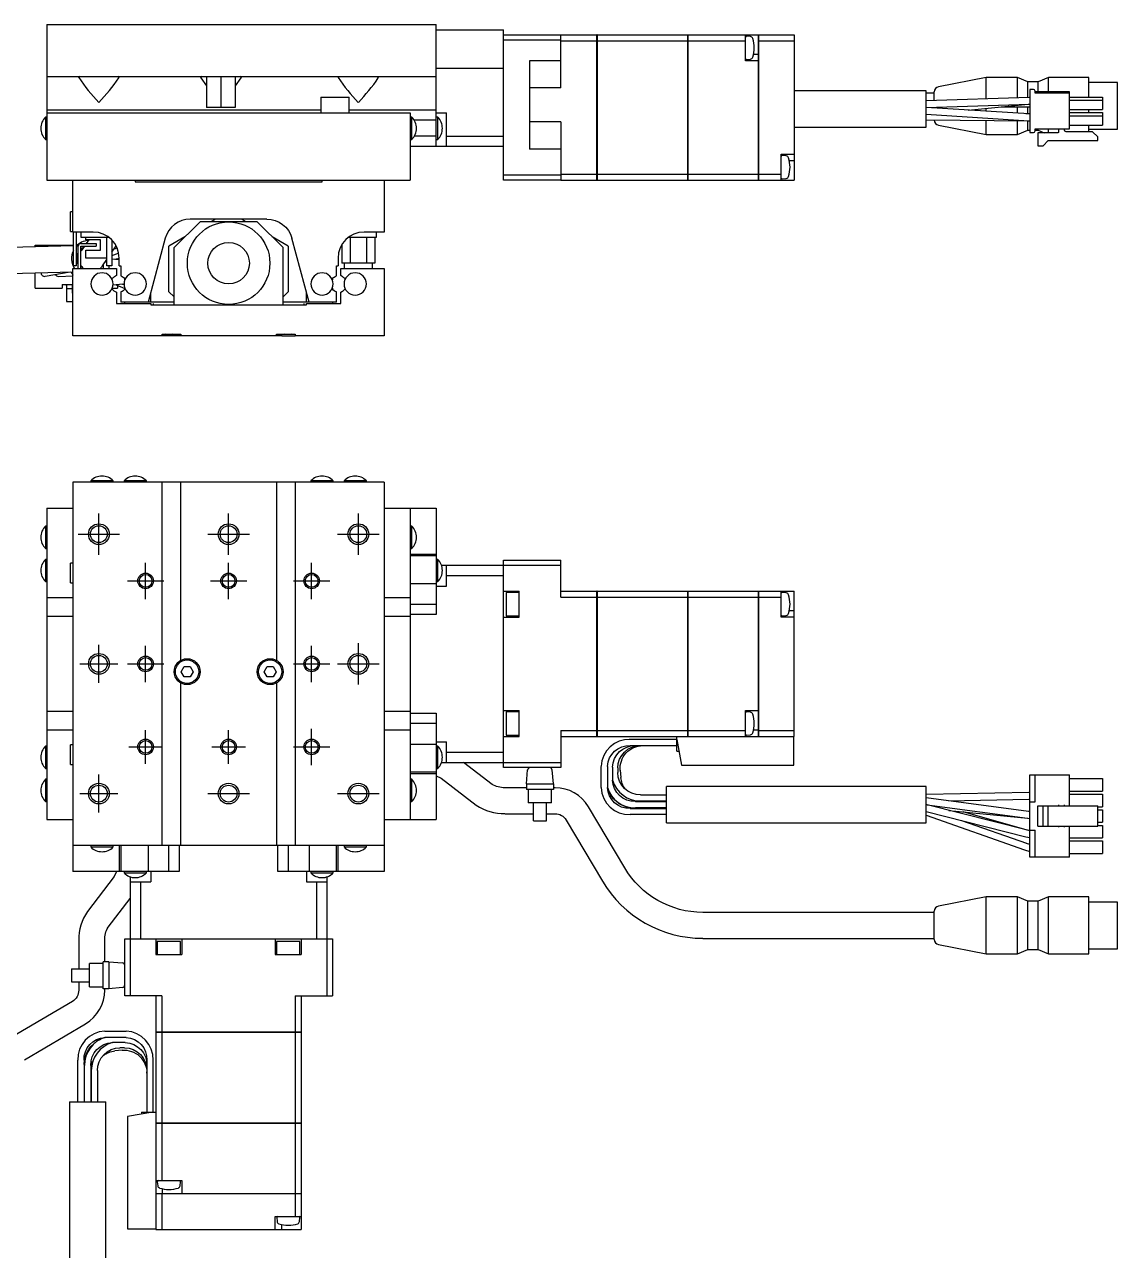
# Model space of a CAD drawing. Extents: x -2 to 683, y -8 to 398.
# Drawn here: x 114 to 324.6, y 162 to 398.3 of the extents above; entities that cross this region are included whole.
import ezdxf

# ---------------------------------------------------------------- set-up
doc = ezdxf.new("R2010")
doc.units = 0
doc.header["$LTSCALE"] = 0.5
doc.linetypes.add('CENTER', pattern=[50.8, 31.75, -6.35, 6.35, -6.35])
doc.linetypes.add('DASHED', pattern=[19.05, 12.7, -6.35])
for name, color, linetype in [('MSM_CENTER', 1, 'CENTER'), ('MSM_CONTINUOUS', 7, 'CONTINUOUS'), ('MSM_DASHED', 4, 'DASHED'), ('MSM_NARROW', 5, 'CONTINUOUS')]:
    doc.layers.add(name, color=color, linetype=linetype)

msp = doc.modelspace()

# ---------------------------------------------------------------- linework, layer by layer
at = {"layer": 'MSM_CENTER'}
for p, q in [((128.32, 296.07), (128.32, 304.07)), ((153.32, 296.07), (153.32, 304.07)), ((178.32, 296.07), (178.32, 304.07)), ((124.32, 300.07), (132.32, 300.07)), ((149.32, 300.07), (157.32, 300.07)), ((174.32, 300.07), (182.32, 300.07)), ((137.32, 287.57), (137.32, 294.57)), ((153.32, 287.57), (153.32, 294.57)), ((169.32, 287.57), (169.32, 294.57)), ((133.82, 291.07), (140.82, 291.07)), ((149.82, 291.07), (156.82, 291.07)), ((165.82, 291.07), (172.82, 291.07)), ((178.32, 271.07), (178.32, 279.07)), ((128.32, 271.42), (128.32, 278.72)), ((137.32, 271.57), (137.32, 278.57)), ((169.32, 271.57), (169.32, 278.57)), ((124.67, 275.07), (131.97, 275.07)), ((133.82, 275.07), (140.82, 275.07)), ((165.82, 275.07), (172.82, 275.07)), ((174.32, 275.07), (182.32, 275.07)), ((137.32, 255.82), (137.32, 262.32)), ((153.32, 255.82), (153.32, 262.32)), ((169.32, 255.57), (169.32, 262.57)), ((134.07, 259.07), (140.57, 259.07)), ((150.07, 259.07), (156.57, 259.07)), ((165.82, 259.07), (172.82, 259.07)), ((128.32, 246.42), (128.32, 253.72)), ((124.67, 250.07), (131.97, 250.07)), ((149.32, 250.07), (157.32, 250.07)), ((174.32, 250.07), (182.32, 250.07))]:
    msp.add_line(p, q, dxfattribs=at)
at = {"layer": 'MSM_CONTINUOUS'}
for p, q in [((118.32, 398.3), (118.32, 368.3)), ((118.32, 398.3), (193.32, 398.3)), ((193.32, 374.8), (193.32, 398.3)), ((193.32, 397.3), (206.32, 397.3)), ((206.32, 368.3), (206.32, 397.3)), ((206.32, 396.3), (217.32, 396.3)), ((217.32, 395.3), (206.32, 395.3)), ((217.32, 386.07), (217.32, 396.3)), ((217.32, 396.3), (224.31, 396.3)), ((217.32, 395.15), (224.31, 395.15)), ((224.31, 368.3), (224.31, 396.3)), ((224.32, 396.29), (224.31, 396.29)), ((224.32, 395.14), (224.31, 395.14)), ((224.32, 396.3), (241.81, 396.3)), ((224.32, 396.3), (224.32, 368.3)), ((224.32, 395.15), (241.81, 395.15)), ((241.81, 368.3), (241.81, 396.3)), ((241.82, 396.29), (241.81, 396.29)), ((241.82, 395.14), (241.81, 395.14)), ((241.82, 396.3), (255.42, 396.3)), ((241.82, 396.3), (241.82, 368.3)), ((241.82, 395.15), (252.92, 395.15)), ((252.92, 391.3), (252.92, 396.3)), ((253.9, 395.97), (253.13, 396.03)), ((255.42, 368.3), (255.42, 396.3)), ((255.42, 396.29), (255.43, 396.29)), ((255.42, 395.14), (255.43, 395.14)), ((255.43, 396.3), (262.32, 396.3)), ((255.43, 396.3), (255.43, 368.3)), ((255.43, 395.15), (262.32, 395.15)), ((262.32, 396.3), (262.32, 368.3)), ((255.42, 392.55), (254.48, 392.55)), ((217.32, 391.3), (211.32, 391.3)), ((211.32, 391.3), (211.32, 374.3)), ((255.42, 391.3), (252.92, 391.3)), ((253.13, 391.57), (253.9, 391.64)), ((118.32, 388.3), (193.32, 388.3)), ((124.57, 388.3), (124.42, 388.18)), ((124.42, 388.18), (124.44, 388.06)), ((132.22, 388.18), (132.06, 388.3)), ((132.17, 388), (132.21, 388.13)), ((132.21, 388.13), (132.22, 388.18)), ((148.07, 388.3), (147.92, 388.18)), ((147.92, 388.18), (147.95, 388.04)), ((147.95, 388.04), (149.07, 386.47)), ((149.07, 388.3), (149.07, 382.3)), ((151.82, 388.3), (151.82, 382.3)), ((154.57, 388.3), (154.57, 382.3)), ((155.67, 388), (154.57, 386.47)), ((155.72, 388.18), (155.56, 388.3)), ((155.71, 388.12), (155.67, 388)), ((155.72, 388.18), (155.71, 388.12)), ((174.57, 388.3), (174.42, 388.18)), ((174.42, 388.18), (174.44, 388.06)), ((182.22, 388.18), (182.06, 388.3)), ((182.17, 388), (182.21, 388.13)), ((182.21, 388.13), (182.22, 388.18)), ((206.32, 389.8), (193.32, 389.8)), ((299.32, 388.1), (290.12, 386.29)), ((299.32, 383.98), (299.32, 388.1)), ((305.32, 388.1), (299.32, 388.1)), ((305.32, 384.17), (305.32, 388.1)), ((307.32, 387.25), (305.32, 388.1)), ((311.32, 388.1), (309.32, 387.25)), ((311.32, 385.31), (311.32, 388.1)), ((319.12, 388.1), (311.32, 388.1)), ((319.12, 384.33), (319.12, 388.1)), ((217.32, 386.07), (211.32, 386.07)), ((287.72, 385.53), (262.32, 385.53)), ((287.72, 378.53), (287.72, 385.53)), ((289.32, 383.65), (289.32, 385.31)), ((307.32, 384.24), (307.32, 387.25)), ((309.32, 387.25), (307.32, 387.25)), ((307.72, 385.77), (307.72, 377.49)), ((308.44, 385.77), (307.72, 385.77)), ((308.74, 385.06), (308.74, 385.47)), ((315.37, 385.31), (308.74, 385.31)), ((309.32, 385.31), (309.32, 387.25)), ((315.37, 378.2), (315.37, 385.31)), ((324.62, 387.1), (319.12, 387.1)), ((324.62, 378.1), (324.62, 387.1)), ((171.07, 384.3), (176.57, 384.3)), ((171.07, 384.3), (171.07, 381.3)), ((176.57, 381.3), (176.57, 384.3)), ((289.32, 385.1), (287.72, 385.1)), ((307.6, 384.25), (287.72, 383.6)), ((287.73, 382.3), (307.64, 382.95)), ((295.87, 381.79), (307.43, 382.92)), ((307.43, 382.92), (307.72, 382.94)), ((307.72, 384.25), (307.6, 384.25)), ((307.64, 382.95), (307.72, 382.95)), ((315.37, 385.06), (308.74, 385.06)), ((315.37, 384.33), (321.72, 384.33)), ((315.37, 383.73), (321.72, 383.73)), ((321.72, 384.33), (321.72, 381.93)), ((118.02, 380.45), (118.02, 376.15)), ((118.32, 380.45), (118.02, 380.45)), ((171.07, 381.8), (118.32, 381.8)), ((118.32, 381.3), (188.32, 381.3)), ((154.57, 382.3), (149.07, 382.3)), ((193.32, 381.8), (176.57, 381.8)), ((188.32, 381.3), (188.32, 368.3)), ((188.61, 380.45), (188.32, 380.45)), ((188.61, 376.15), (188.61, 380.45)), ((193.32, 381.3), (195.32, 381.3)), ((193.61, 380.45), (193.32, 380.45)), ((193.61, 376.15), (193.61, 380.45)), ((195.32, 374.8), (195.32, 381.3)), ((287.72, 381), (307.51, 379.76)), ((307.59, 381.06), (287.73, 382.3)), ((299.32, 381.58), (299.32, 382.13)), ((302.19, 382.41), (307.05, 382.44)), ((305.32, 381.2), (305.32, 382.43)), ((307.59, 381.07), (306.93, 381.1)), ((307.05, 382.44), (307.72, 382.45)), ((307.32, 381.08), (307.32, 382.45)), ((307.72, 381.06), (307.59, 381.07)), ((307.72, 381.05), (307.59, 381.06)), ((315.37, 381.93), (321.72, 381.93)), ((315.37, 381.33), (321.72, 381.33)), ((315.37, 380.73), (321.72, 380.73)), ((319.12, 381.33), (319.12, 381.93)), ((321.72, 381.33), (321.72, 378.93)), ((193.32, 379.84), (189.09, 379.84)), ((217.32, 379.54), (211.32, 379.54)), ((217.32, 379.54), (217.32, 368.3)), ((262.32, 378.53), (287.72, 378.53)), ((287.72, 379.9), (307.38, 379.75)), ((289.32, 379.89), (289.32, 379.89)), ((290.12, 378.91), (299.32, 377.1)), ((299.32, 377.1), (299.32, 379.81)), ((305.32, 377.1), (305.32, 379.77)), ((307.32, 377.95), (307.32, 379.78)), ((307.38, 379.75), (307.72, 379.75)), ((307.51, 379.76), (307.72, 379.75)), ((308.74, 378.2), (315.37, 378.2)), ((308.74, 377.79), (308.74, 378.2)), ((309.32, 377.95), (309.32, 378.2)), ((311.32, 377.45), (311.32, 378.2)), ((313.27, 378.2), (313.27, 377.6)), ((314.42, 377.92), (314.42, 378.2)), ((315.37, 378.93), (321.72, 378.93)), ((319.12, 377.64), (319.12, 378.93)), ((319.12, 378.1), (324.62, 378.1)), ((118.02, 376.15), (118.32, 376.15)), ((188.32, 376.15), (188.61, 376.15)), ((193.32, 376.77), (189.09, 376.77)), ((193.32, 376.15), (193.61, 376.15)), ((195.32, 376.8), (206.32, 376.8)), ((299.32, 377.1), (305.32, 377.1)), ((305.32, 377.1), (307.32, 377.95)), ((307.32, 377.95), (307.72, 377.95)), ((307.72, 377.49), (308.44, 377.49)), ((308.74, 377.95), (309.32, 377.95)), ((309.27, 377.45), (309.27, 374.92)), ((313.12, 377.45), (309.27, 377.45)), ((309.32, 377.95), (310.5, 377.45)), ((310.27, 374.92), (311.29, 375.94)), ((311.29, 375.94), (320.83, 375.94)), ((319.83, 377.64), (314.7, 377.64)), ((320.83, 376.64), (319.83, 377.64)), ((320.83, 375.94), (320.83, 376.64)), ((206.32, 374.8), (188.32, 374.8)), ((217.32, 374.3), (211.32, 374.3)), ((309.27, 374.92), (310.27, 374.92)), ((259.82, 373.3), (262.32, 373.3)), ((259.82, 368.3), (259.82, 373.3)), ((260.79, 372.97), (260.02, 373.03)), ((262.32, 372.05), (261.37, 372.05)), ((206.32, 369.3), (217.32, 369.3)), ((217.32, 369.46), (224.31, 369.46)), ((224.32, 369.46), (224.31, 369.46)), ((224.32, 369.46), (241.81, 369.46)), ((241.82, 369.46), (241.81, 369.46)), ((241.82, 369.46), (255.42, 369.46)), ((255.42, 369.46), (255.43, 369.46)), ((255.43, 369.46), (259.82, 369.46)), ((260.02, 368.57), (260.79, 368.64)), ((118.32, 368.3), (188.32, 368.3)), ((123.32, 358.3), (123.32, 368.3)), ((135.32, 368.3), (135.32, 368)), ((135.32, 368), (171.32, 368)), ((171.32, 368), (171.32, 368.3)), ((183.32, 368.3), (183.32, 358.3)), ((217.32, 368.3), (206.32, 368.3)), ((217.32, 368.3), (224.31, 368.3)), ((224.32, 368.31), (224.31, 368.31)), ((224.32, 368.3), (241.81, 368.3)), ((241.82, 368.31), (241.81, 368.31)), ((241.82, 368.3), (255.42, 368.3)), ((255.42, 368.31), (255.43, 368.31)), ((255.43, 368.3), (262.32, 368.3)), ((122.82, 358.4), (122.82, 362.2)), ((123.32, 362.2), (122.82, 362.2)), ((147.82, 360.3), (142.82, 355.3)), ((160.69, 360.8), (145.94, 360.8)), ((158.82, 360.3), (147.82, 360.3)), ((150.82, 360.8), (149.95, 360.3)), ((156.68, 360.3), (155.82, 360.8)), ((163.82, 355.3), (158.82, 360.3)), ((122.82, 358.4), (123.32, 358.4)), ((127.22, 358.3), (123.32, 358.3)), ((123.42, 351.8), (123.42, 358.3)), ((123.92, 358.3), (123.92, 351.8)), ((124.82, 358.3), (124.82, 357.3)), ((124.82, 357.3), (130.22, 357.3)), ((125.82, 356.8), (125.82, 357.3)), ((128.62, 356.8), (125.82, 356.8)), ((126.36, 356.8), (125.88, 356.1)), ((128.62, 354.8), (128.62, 356.8)), ((129.82, 351.8), (129.82, 357.3)), ((141.11, 357.1), (137.82, 344.8)), ((144.9, 357.39), (141.82, 355.61)), ((164.82, 355.61), (161.73, 357.39)), ((168.82, 344.8), (165.52, 357.1)), ((176.42, 357.3), (181.82, 357.3)), ((176.73, 357.3), (176.73, 352.3)), ((183.32, 358.3), (179.42, 358.3)), ((179.9, 357.3), (179.9, 352.3)), ((181.49, 357.3), (181.49, 352.3)), ((181.82, 357.3), (181.82, 358.3)), ((123.42, 355.64), (102.85, 355.1)), ((116.07, 355.45), (116.07, 355.77)), ((116.07, 355.77), (123.42, 355.77)), ((123.92, 355.77), (124.17, 355.77)), ((124.05, 355.66), (123.92, 355.65)), ((124.32, 351.3), (124.32, 355.6)), ((124.82, 356.1), (127.82, 356.1)), ((124.82, 355.6), (127.82, 355.6)), ((124.82, 351.3), (124.82, 355.6)), ((125.54, 355.6), (124.88, 354.65)), ((125.82, 353.3), (125.82, 354.8)), ((125.82, 354.8), (128.62, 354.8)), ((127.82, 356.1), (127.82, 355.6)), ((130.82, 356.77), (130.82, 351.8)), ((130.82, 354.45), (131.63, 355.64)), ((131.18, 354.98), (131.82, 355.25)), ((141.82, 346.8), (141.82, 355.61)), ((142.82, 344.3), (142.82, 355.3)), ((163.82, 344.3), (163.82, 355.3)), ((164.82, 355.61), (164.82, 346.8)), ((175.14, 355.89), (175.14, 352.3)), ((129.82, 353.3), (125.82, 353.3)), ((129.01, 351.82), (129.82, 353)), ((129.82, 352.5), (129.54, 352.6)), ((130.82, 353.81), (132.13, 354.23)), ((130.82, 353.15), (132.22, 353.03)), ((131.41, 353.1), (132.23, 353.25)), ((131.92, 353.19), (131.92, 353.05)), ((132.22, 351.8), (132.22, 353.3)), ((174.42, 353.3), (174.42, 351.8)), ((181.49, 352.3), (175.14, 352.3)), ((175.57, 352.3), (175.57, 351.3)), ((181.07, 351.3), (181.07, 352.3)), ((102.98, 350.1), (123.32, 350.64)), ((116.07, 347.49), (116.07, 350.45)), ((117.95, 349.77), (122.77, 350.62)), ((120.52, 349.75), (123.32, 349.84)), ((123.32, 351.3), (131.72, 351.3)), ((123.32, 338.3), (123.32, 351.3)), ((123.92, 351.8), (123.42, 351.8)), ((129.12, 351.98), (129.12, 351.3)), ((130.82, 351.8), (129.82, 351.8)), ((130.22, 351.8), (130.22, 351.3)), ((131.72, 349.91), (131.36, 349.7)), ((131.72, 351.3), (131.72, 349.91)), ((132.22, 351.8), (132.52, 351.8)), ((132.52, 351.8), (132.52, 349.84)), ((174.12, 351.8), (174.42, 351.8)), ((174.12, 349.84), (174.12, 351.8)), ((174.92, 349.91), (174.92, 351.3)), ((174.92, 351.3), (183.32, 351.3)), ((175.28, 349.7), (174.92, 349.91)), ((183.32, 351.3), (183.32, 338.3)), ((116.07, 347.49), (121.27, 347.49)), ((121.27, 348.2), (123.32, 348.2)), ((121.27, 348.2), (121.27, 347.49)), ((122.07, 347.95), (122.07, 344.92)), ((122.07, 347.45), (123.17, 347.45)), ((123.17, 348.2), (123.17, 346.55)), ((123.17, 347.64), (123.32, 347.64)), ((130.91, 347.49), (131.92, 347.49)), ((132.86, 348.23), (131.05, 348.07)), ((131.63, 348.13), (133.32, 347.41)), ((131.92, 348), (131.92, 347.49)), ((133.32, 349.09), (133.32, 349.34)), ((133.32, 347.26), (133.32, 347.51)), ((173.32, 349.34), (173.32, 349.09)), ((173.32, 347.51), (173.32, 347.26)), ((123.17, 346.55), (123.32, 346.55)), ((131.36, 346.9), (131.72, 346.69)), ((131.72, 346.69), (131.72, 344.5)), ((132.52, 346.77), (132.52, 344.8)), ((138.32, 344.8), (138.32, 346.67)), ((141.82, 346.8), (142.82, 345.8)), ((163.82, 345.8), (164.82, 346.8)), ((168.32, 344.8), (168.32, 346.67)), ((174.12, 344.8), (174.12, 346.77)), ((174.92, 346.69), (175.28, 346.9)), ((174.92, 344.5), (174.92, 346.69)), ((122.07, 344.92), (123.32, 344.92)), ((131.72, 344.5), (138.32, 344.5)), ((142.82, 344.8), (132.52, 344.8)), ((133.32, 344.5), (133.32, 344.8)), ((138.32, 344.5), (138.32, 344.3)), ((138.32, 344.3), (168.32, 344.3)), ((174.12, 344.8), (163.82, 344.8)), ((168.32, 344.3), (168.32, 344.5)), ((168.32, 344.5), (174.92, 344.5)), ((173.32, 344.8), (173.32, 344.5)), ((163.57, 338.3), (123.32, 338.3)), ((140.52, 338.65), (144.12, 338.65)), ((140.52, 338.3), (140.52, 338.65)), ((143.07, 338.65), (143.07, 338.3)), ((144.12, 338.65), (144.12, 338.3)), ((162.52, 338.65), (166.12, 338.65)), ((162.52, 338.3), (162.52, 338.65)), ((163.57, 338.3), (163.57, 338.65)), ((163.57, 338.3), (166.12, 338.3)), ((166.12, 338.65), (166.12, 338.3)), ((183.32, 338.3), (166.12, 338.3)), ((183.32, 310.07), (123.32, 310.07)), ((123.32, 310.07), (123.32, 235.07)), ((131.07, 310.37), (126.77, 310.37)), ((126.77, 310.37), (126.77, 310.07)), ((131.07, 310.07), (131.07, 310.37)), ((137.47, 310.37), (133.17, 310.37)), ((133.17, 310.37), (133.17, 310.07)), ((137.47, 310.07), (137.47, 310.37)), ((140.52, 240.07), (140.52, 310.07)), ((144.12, 275.77), (144.12, 310.07)), ((162.52, 310.07), (162.52, 275.77)), ((166.12, 310.07), (166.12, 240.07)), ((173.47, 310.37), (169.17, 310.37)), ((169.17, 310.37), (169.17, 310.07)), ((173.47, 310.07), (173.47, 310.37)), ((179.87, 310.37), (175.57, 310.37)), ((175.57, 310.37), (175.57, 310.07)), ((179.87, 310.07), (179.87, 310.37)), ((183.32, 310.07), (183.32, 235.07)), ((118.32, 305.07), (123.32, 305.07)), ((118.32, 305.07), (118.32, 245.07)), ((183.32, 305.07), (193.32, 305.07)), ((188.32, 305.07), (188.32, 245.07)), ((193.32, 305.07), (193.32, 284.57)), ((118.02, 301.62), (118.02, 297.32)), ((118.32, 301.62), (118.02, 301.62)), ((188.61, 301.62), (188.32, 301.62)), ((188.61, 297.32), (188.61, 301.62)), ((118.02, 297.32), (118.32, 297.32)), ((188.32, 297.32), (188.61, 297.32)), ((193.32, 296.17), (188.32, 296.17)), ((193.32, 295.87), (188.32, 295.87)), ((118.02, 295.22), (118.02, 290.92)), ((118.32, 295.22), (118.02, 295.22)), ((122.82, 290.67), (122.82, 294.47)), ((123.32, 294.47), (122.82, 294.47)), ((193.61, 295.22), (193.32, 295.22)), ((193.61, 290.92), (193.61, 295.22)), ((194.34, 294.07), (217.32, 294.07)), ((195.32, 290.07), (195.32, 294.07)), ((206.32, 255.07), (206.32, 295.07)), ((206.32, 295.07), (217.32, 295.07)), ((217.32, 287.92), (217.32, 295.07)), ((118.02, 290.92), (118.32, 290.92)), ((122.82, 290.67), (123.32, 290.67)), ((193.32, 290.92), (193.61, 290.92)), ((206.32, 292.07), (195.32, 292.07)), ((188.32, 290.57), (193.32, 290.57)), ((193.32, 290.07), (195.32, 290.07)), ((206.32, 289.07), (209.32, 289.07)), ((206.82, 288.82), (206.82, 284.32)), ((209.32, 288.82), (206.82, 288.82)), ((209.32, 284.07), (209.32, 289.07)), ((217.32, 289.07), (224.31, 289.07)), ((224.31, 261.07), (224.31, 289.07)), ((224.32, 289.06), (224.31, 289.06)), ((224.32, 289.07), (241.81, 289.07)), ((224.32, 289.07), (224.32, 261.07)), ((241.81, 261.07), (241.81, 289.07)), ((241.82, 289.06), (241.81, 289.06)), ((241.82, 289.07), (255.42, 289.07)), ((241.82, 289.07), (241.82, 261.07)), ((255.42, 261.07), (255.42, 289.07)), ((255.42, 289.06), (255.43, 289.06)), ((255.43, 289.07), (262.32, 289.07)), ((255.43, 289.07), (255.43, 261.07)), ((259.82, 284.07), (259.82, 289.07)), ((260.79, 288.74), (260.02, 288.8)), ((262.32, 261.07), (262.32, 289.07)), ((118.32, 287.87), (123.32, 287.87)), ((183.32, 287.87), (188.32, 287.87)), ((188.32, 286.57), (193.32, 286.57)), ((217.32, 287.92), (224.31, 287.92)), ((224.32, 287.92), (224.31, 287.92)), ((224.32, 287.92), (241.81, 287.92)), ((241.82, 287.92), (241.81, 287.92)), ((241.82, 287.92), (255.42, 287.92)), ((255.42, 287.92), (255.43, 287.92)), ((255.43, 287.92), (259.82, 287.92)), ((118.32, 284.27), (123.32, 284.27)), ((183.32, 284.27), (188.32, 284.27)), ((193.32, 284.57), (188.32, 284.57)), ((206.32, 284.07), (209.32, 284.07)), ((206.82, 284.32), (209.32, 284.32)), ((262.32, 284.07), (259.82, 284.07)), ((260.02, 284.34), (260.79, 284.41)), ((262.32, 285.32), (261.37, 285.32)), ((144.16, 273.57), (144.74, 274.57)), ((144.74, 274.57), (145.89, 274.57)), ((145.89, 274.57), (146.47, 273.57)), ((160.16, 273.57), (160.74, 274.57)), ((160.74, 274.57), (161.89, 274.57)), ((161.89, 274.57), (162.47, 273.57)), ((144.74, 272.57), (144.16, 273.57)), ((145.89, 272.57), (144.74, 272.57)), ((146.47, 273.57), (145.89, 272.57)), ((160.74, 272.57), (160.16, 273.57)), ((161.89, 272.57), (160.74, 272.57)), ((162.47, 273.57), (161.89, 272.57)), ((144.12, 240.07), (144.12, 271.38)), ((162.52, 271.38), (162.52, 240.07)), ((123.32, 265.87), (118.32, 265.87)), ((188.32, 265.87), (183.32, 265.87)), ((188.32, 265.57), (193.32, 265.57)), ((193.32, 265.57), (193.32, 245.07)), ((206.32, 266.07), (209.32, 266.07)), ((206.82, 265.82), (206.82, 261.32)), ((209.32, 265.82), (206.82, 265.82)), ((209.32, 261.07), (209.32, 266.07)), ((252.92, 266.07), (255.42, 266.07)), ((252.92, 261.07), (252.92, 266.07)), ((253.9, 265.74), (253.13, 265.8)), ((193.32, 263.57), (188.32, 263.57)), ((255.42, 262.32), (254.48, 262.32)), ((123.32, 262.27), (118.32, 262.27)), ((188.32, 262.27), (183.32, 262.27)), ((193.32, 260.07), (195.32, 260.07)), ((195.32, 256.07), (195.32, 260.07)), ((206.32, 261.07), (209.32, 261.07)), ((206.82, 261.32), (209.32, 261.32)), ((217.32, 262.23), (224.31, 262.23)), ((217.32, 262.23), (217.32, 255.07)), ((217.32, 261.07), (224.31, 261.07)), ((224.32, 262.23), (224.31, 262.23)), ((224.32, 261.08), (224.31, 261.08)), ((224.32, 262.23), (241.81, 262.23)), ((224.32, 261.07), (262.32, 261.07)), ((239.72, 260.52), (230.54, 260.52)), ((239.72, 258.27), (239.72, 261.07)), ((239.72, 260.47), (240.58, 255.57)), ((241.82, 262.23), (241.81, 262.23)), ((241.82, 261.08), (241.81, 261.08)), ((241.82, 262.23), (252.92, 262.23)), ((253.13, 261.34), (253.9, 261.41)), ((255.42, 262.23), (255.43, 262.23)), ((255.42, 261.08), (255.43, 261.08)), ((255.43, 262.23), (262.32, 262.23)), ((262.22, 255.57), (262.22, 261.07)), ((118.02, 259.22), (118.02, 254.92)), ((118.32, 259.22), (118.02, 259.22)), ((122.82, 255.67), (122.82, 259.47)), ((123.32, 259.47), (122.82, 259.47)), ((188.32, 259.57), (193.32, 259.57)), ((193.61, 259.22), (193.32, 259.22)), ((193.61, 254.92), (193.61, 259.22)), ((195.32, 258.07), (206.32, 258.07)), ((230.72, 259.32), (239.72, 259.32)), ((239.72, 258.27), (240.1, 258.27)), ((122.82, 255.67), (123.32, 255.67)), ((194.34, 256.07), (217.32, 256.07)), ((204.09, 251.84), (198.56, 256.07)), ((225.12, 251.23), (225.12, 255.32)), ((226.32, 255.32), (226.32, 251.23)), ((240.58, 255.57), (262.22, 255.57)), ((118.02, 254.92), (118.32, 254.92)), ((188.32, 254.27), (193.32, 254.27)), ((188.32, 253.97), (193.32, 253.97)), ((193.32, 254.92), (193.61, 254.92)), ((193.32, 253.48), (194.29, 253.04)), ((194.29, 253.04), (201.05, 247.87)), ((217.32, 255.07), (206.32, 255.07)), ((210.72, 251.97), (210.95, 254.62)), ((215.92, 251.97), (215.68, 254.62)), ((227.32, 255.16), (227.32, 252.68)), ((228.32, 255.01), (228.32, 254.13)), ((228.79, 254.56), (228.91, 253.17)), ((307.72, 253.67), (315.37, 253.67)), ((307.72, 237.82), (307.72, 253.67)), ((308.74, 248.48), (308.74, 253.67)), ((315.37, 247.68), (315.37, 253.67)), ((315.37, 252.95), (321.72, 252.95)), ((321.72, 252.95), (321.72, 250.55)), ((118.02, 252.82), (118.02, 248.52)), ((118.32, 252.82), (118.02, 252.82)), ((188.61, 252.82), (188.32, 252.82)), ((188.61, 248.52), (188.61, 252.82)), ((210.72, 251.2), (206.59, 251.2)), ((210.72, 251.97), (215.92, 251.97)), ((210.72, 251.97), (210.72, 250.87)), ((215.92, 250.87), (210.72, 250.87)), ((211.07, 250.87), (211.07, 248.27)), ((215.57, 248.27), (215.57, 250.87)), ((215.92, 251.97), (215.92, 250.87)), ((216.22, 251.2), (215.92, 251.2)), ((226.33, 251.23), (226.32, 251.26)), ((237.72, 244.42), (237.72, 251.42)), ((287.72, 251.42), (237.72, 251.42)), ((287.72, 244.42), (287.72, 251.42)), ((315.37, 250.55), (321.72, 250.55)), ((118.02, 248.52), (118.32, 248.52)), ((188.32, 248.52), (188.61, 248.52)), ((215.57, 248.27), (211.07, 248.27)), ((212.07, 244.8), (212.07, 248.27)), ((214.57, 244.8), (214.57, 248.27)), ((231, 248.68), (230.98, 248.68)), ((230.98, 248.68), (231, 248.68)), ((231.72, 248.62), (231, 248.68)), ((231, 248.68), (232.22, 248.52)), ((237.72, 248.62), (231.72, 248.62)), ((231.72, 248.52), (237.72, 248.52)), ((232.72, 249.82), (237.72, 249.82)), ((307.61, 250.27), (287.72, 249.87)), ((307.47, 246.61), (287.72, 249.23)), ((292.02, 248.66), (307.56, 248.97)), ((307.72, 250.27), (307.54, 250.27)), ((307.56, 248.97), (307.72, 248.97)), ((307.72, 250.27), (307.61, 250.27)), ((307.72, 248.48), (308.74, 248.48)), ((315.37, 249.95), (321.72, 249.95)), ((321.72, 249.95), (321.72, 247.55)), ((206.59, 246.2), (212.07, 246.2)), ((214.57, 246.2), (216.22, 246.2)), ((229.66, 235.75), (222.67, 247.53)), ((230.72, 247.22), (237.72, 247.22)), ((237.72, 246.02), (230.72, 246.02)), ((237.72, 247.32), (231.72, 247.32)), ((287.93, 247.89), (287.72, 247.93)), ((287.72, 246.6), (306.95, 241.75)), ((287.72, 245.93), (306.68, 239.2)), ((287.93, 247.89), (307.3, 245.32)), ((307.27, 243.01), (287.93, 247.89)), ((292.13, 246.83), (307.31, 245.31)), ((307.22, 243.04), (294.9, 246.55)), ((307.72, 246.59), (307.47, 246.61)), ((309.27, 243.82), (309.27, 247.68)), ((309.27, 247.68), (310.27, 247.68)), ((310.27, 243.82), (310.27, 247.68)), ((310.27, 247.68), (311.29, 247.68)), ((311.29, 243.82), (311.29, 247.68)), ((311.29, 247.68), (320.83, 247.68)), ((313.27, 247.93), (313.27, 247.68)), ((314.42, 247.68), (314.42, 247.93)), ((320.83, 243.82), (320.83, 247.68)), ((320.83, 247.55), (321.72, 247.55)), ((320.83, 246.95), (321.72, 246.95)), ((321.72, 246.95), (321.72, 244.55)), ((118.32, 245.07), (123.32, 245.07)), ((183.32, 245.07), (193.32, 245.07)), ((212.07, 244.8), (214.57, 244.8)), ((218.37, 244.98), (225.35, 233.2)), ((237.72, 244.42), (287.72, 244.42)), ((307.12, 240.43), (294.64, 244.85)), ((307.3, 245.32), (307.72, 245.28)), ((307.31, 245.31), (307.72, 245.28)), ((309.27, 243.82), (310.27, 243.82)), ((310.27, 243.82), (311.29, 243.82)), ((311.29, 243.82), (320.83, 243.82)), ((313.27, 243.82), (313.27, 243.57)), ((314.42, 243.57), (314.42, 243.82)), ((315.37, 237.82), (315.37, 243.82)), ((320.83, 244.55), (321.72, 244.55)), ((320.83, 243.95), (321.72, 243.95)), ((321.72, 243.95), (321.72, 241.55)), ((306.95, 241.75), (307.72, 241.61)), ((307.72, 242.93), (307.22, 243.04)), ((307.72, 242.92), (307.27, 243.01)), ((307.72, 243.02), (308.74, 243.02)), ((308.74, 237.82), (308.74, 243.02)), ((315.37, 241.55), (321.72, 241.55)), ((183.32, 240.07), (123.32, 240.07)), ((126.77, 240.07), (126.77, 239.78)), ((126.77, 239.78), (131.07, 239.78)), ((131.07, 239.78), (131.07, 240.07)), ((132.22, 240.07), (132.22, 235.07)), ((132.52, 240.07), (132.52, 235.07)), ((137.82, 240.07), (137.82, 235.07)), ((141.82, 235.07), (141.82, 240.07)), ((143.82, 240.07), (143.82, 235.07)), ((162.82, 235.07), (162.82, 240.07)), ((164.82, 240.07), (164.82, 235.07)), ((168.82, 240.07), (168.82, 235.07)), ((174.12, 235.07), (174.12, 240.07)), ((174.42, 235.07), (174.42, 240.07)), ((175.57, 240.07), (175.57, 239.78)), ((175.57, 239.78), (179.87, 239.78)), ((179.87, 239.78), (179.87, 240.07)), ((306.68, 239.2), (307.72, 238.94)), ((306.68, 239.2), (307.72, 238.94)), ((307.72, 240.26), (307.11, 240.43)), ((315.37, 240.95), (321.72, 240.95)), ((321.72, 240.95), (321.72, 238.55)), ((315.37, 237.82), (307.72, 237.82)), ((315.37, 238.55), (321.72, 238.55)), ((143.82, 235.07), (123.32, 235.07)), ((131.28, 234.1), (126.11, 227.34)), ((131.72, 235.07), (131.28, 234.1)), ((133.17, 235.07), (133.17, 234.78)), ((133.17, 234.78), (137.47, 234.78)), ((134.32, 234.05), (134.32, 211.07)), ((137.47, 234.78), (137.47, 235.07)), ((138.32, 235.07), (138.32, 233.07)), ((183.32, 235.07), (162.82, 235.07)), ((168.32, 235.07), (168.32, 233.07)), ((169.17, 235.07), (169.17, 234.78)), ((169.17, 234.78), (173.47, 234.78)), ((172.32, 211.07), (172.32, 234.05)), ((173.47, 234.78), (173.47, 235.07)), ((134.32, 233.07), (138.32, 233.07)), ((136.32, 233.07), (136.32, 222.07)), ((168.32, 233.07), (172.32, 233.07)), ((170.32, 222.07), (170.32, 233.07)), ((130.08, 224.3), (134.32, 229.83)), ((299.32, 230.17), (290.12, 228.37)), ((299.32, 219.17), (299.32, 230.17)), ((305.32, 230.17), (299.32, 230.17)), ((305.32, 219.17), (305.32, 230.17)), ((307.32, 229.32), (305.32, 230.17)), ((307.32, 220.02), (307.32, 229.32)), ((309.32, 229.32), (307.32, 229.32)), ((311.32, 230.17), (309.32, 229.32)), ((309.32, 220.02), (309.32, 229.32)), ((311.32, 219.17), (311.32, 230.17)), ((319.12, 230.17), (311.32, 230.17)), ((319.12, 219.17), (319.12, 230.17)), ((289.32, 227.17), (244.71, 227.17)), ((289.32, 221.96), (289.32, 227.39)), ((324.62, 229.17), (319.12, 229.17)), ((324.62, 220.17), (324.62, 229.17)), ((244.71, 222.17), (289.32, 222.17)), ((124.45, 221.8), (124.45, 216.32)), ((129.45, 217.67), (129.45, 221.8)), ((133.32, 211.07), (133.32, 222.07)), ((133.32, 222.07), (173.32, 222.07)), ((139.32, 222.07), (139.32, 219.07)), ((144.07, 221.57), (139.57, 221.57)), ((139.57, 221.57), (139.57, 219.07)), ((144.07, 219.07), (144.07, 221.57)), ((144.32, 222.07), (144.32, 219.07)), ((162.32, 222.07), (162.32, 219.07)), ((167.07, 221.57), (162.57, 221.57)), ((162.57, 221.57), (162.57, 219.07)), ((167.07, 219.07), (167.07, 221.57)), ((167.32, 222.07), (167.32, 219.07)), ((173.32, 222.07), (173.32, 211.07)), ((290.12, 220.98), (299.32, 219.17)), ((305.32, 219.17), (307.32, 220.02)), ((307.32, 220.02), (309.32, 220.02)), ((309.32, 220.02), (311.32, 219.17)), ((319.12, 220.17), (324.62, 220.17)), ((129.12, 212.47), (129.12, 217.67)), ((130.22, 217.67), (129.12, 217.67)), ((130.22, 217.67), (130.22, 212.47)), ((130.22, 217.67), (132.86, 217.44)), ((139.32, 219.07), (144.32, 219.07)), ((162.32, 219.07), (167.32, 219.07)), ((299.32, 219.17), (305.32, 219.17)), ((311.32, 219.17), (319.12, 219.17)), ((123.05, 216.32), (126.52, 216.32)), ((123.05, 216.32), (123.05, 213.82)), ((126.52, 212.82), (126.52, 217.32)), ((129.12, 217.32), (126.52, 217.32)), ((123.05, 213.82), (126.52, 213.82)), ((124.45, 213.82), (124.45, 212.17)), ((126.52, 212.82), (129.12, 212.82)), ((132.86, 212.7), (130.22, 212.47)), ((130.22, 212.47), (129.12, 212.47)), ((129.45, 212.17), (129.45, 212.47)), ((140.47, 211.07), (133.32, 211.07)), ((139.32, 211.07), (139.32, 204.08)), ((140.47, 211.07), (140.47, 204.08)), ((166.16, 211.07), (166.16, 204.08)), ((166.16, 211.07), (173.32, 211.07)), ((167.32, 211.07), (167.32, 204.08)), ((123.22, 210.02), (111.44, 203.03)), ((113.99, 198.73), (125.77, 205.72)), ((129.47, 204.27), (133.56, 204.27)), ((139.32, 204.08), (167.32, 204.08)), ((167.32, 204.07), (139.32, 204.07)), ((139.32, 204.07), (139.32, 166.07)), ((139.33, 204.07), (139.33, 204.08)), ((140.47, 204.07), (140.47, 204.08)), ((140.47, 204.07), (140.47, 186.58)), ((166.16, 204.07), (166.16, 204.08)), ((166.16, 204.07), (166.16, 186.58)), ((167.31, 204.07), (167.31, 204.08)), ((167.32, 204.07), (167.32, 186.58)), ((133.56, 203.07), (129.47, 203.07)), ((129.47, 203.06), (129.51, 203.07)), ((133.4, 202.07), (130.93, 202.07)), ((133.25, 201.07), (132.38, 201.07)), ((124.27, 190.67), (124.27, 198.67)), ((125.47, 198.67), (125.47, 190.67)), ((132.8, 200.6), (131.41, 200.48)), ((137.57, 198.67), (137.57, 188.67)), ((138.77, 188.67), (138.77, 198.67)), ((125.57, 190.67), (125.57, 197.67)), ((126.92, 198.39), (126.77, 197.17)), ((126.77, 197.67), (126.77, 190.67)), ((126.87, 197.67), (126.92, 198.38)), ((126.87, 190.67), (126.87, 197.67)), ((126.92, 198.38), (126.92, 198.41)), ((126.92, 198.41), (126.92, 198.39)), ((128.07, 196.67), (128.07, 190.67)), ((137.57, 196.19), (137.56, 196.43)), ((122.67, 190.67), (129.67, 190.67)), ((122.67, 190.67), (122.67, 140.67)), ((129.67, 140.67), (129.67, 190.67)), ((138.72, 188.67), (133.82, 187.81)), ((133.82, 187.81), (133.82, 166.17)), ((136.52, 188.67), (136.52, 188.29)), ((136.52, 188.67), (139.32, 188.67)), ((139.32, 186.58), (167.32, 186.58)), ((167.32, 186.57), (139.32, 186.57)), ((139.33, 186.57), (139.33, 186.58)), ((140.47, 186.57), (140.47, 186.58)), ((140.47, 186.57), (140.47, 175.47)), ((166.16, 186.57), (166.16, 186.58)), ((166.16, 186.57), (166.16, 172.97)), ((167.31, 186.57), (167.31, 186.58)), ((167.32, 186.57), (167.32, 172.97)), ((139.32, 175.47), (144.32, 175.47)), ((139.58, 175.26), (139.65, 174.49)), ((143.98, 174.49), (144.05, 175.26)), ((144.32, 175.47), (144.32, 172.97)), ((139.32, 172.97), (167.32, 172.97)), ((167.32, 172.96), (139.32, 172.96)), ((139.33, 172.97), (139.33, 172.96)), ((140.47, 172.97), (140.47, 172.96)), ((140.47, 172.96), (140.47, 166.07)), ((140.57, 172.97), (140.57, 173.91)), ((166.16, 172.97), (166.16, 172.96)), ((166.16, 172.96), (166.16, 168.57)), ((167.31, 172.97), (167.31, 172.96)), ((167.32, 172.96), (167.32, 166.07)), ((162.32, 166.07), (162.32, 168.57)), ((162.32, 168.57), (167.32, 168.57)), ((162.58, 168.37), (162.65, 167.6)), ((166.98, 167.6), (167.05, 168.37)), ((133.82, 166.17), (139.32, 166.17)), ((139.32, 166.07), (167.32, 166.07)), ((163.57, 166.07), (163.57, 167.02))]:
    msp.add_line(p, q, dxfattribs=at)
for centre, radius in [((153.32, 352.3), 7.95), ((153.32, 352.3), 4), ((128.32, 300.07), 1.62), ((153.32, 300.07), 1.62), ((178.32, 300.07), 1.62), ((137.32, 291.07), 1.23), ((153.32, 291.07), 1.23), ((169.32, 291.07), 1.23), ((128.32, 275.07), 1.62), ((178.32, 275.07), 1.62), ((137.32, 275.07), 1.23), ((145.32, 273.57), 2.5), ((145.32, 273.57), 2.25), ((161.32, 273.57), 2.5), ((161.32, 273.57), 2.25), ((169.32, 275.07), 1.23), ((137.32, 259.07), 1.23), ((153.32, 259.07), 1.23), ((169.32, 259.07), 1.23), ((128.32, 250.07), 1.62), ((153.32, 250.07), 1.62), ((178.32, 250.07), 1.62)]:
    msp.add_circle(centre, radius, dxfattribs=at)
at = {"layer": 'MSM_CONTINUOUS', "extrusion": (0, 0, -1)}
for centre in [(-128.92, 348.3), (-135.32, 348.3), (-171.32, 348.3), (-177.72, 348.3)]:
    msp.add_circle(centre, 2.15, dxfattribs=at)
at = {"layer": 'MSM_CONTINUOUS'}
for centre, radius, start, end in [((253.12, 395.83), 0.2, 85, 180), ((253.86, 395.47), 0.5, 17.6292, 85), ((248.62, 393.8), 6, 342.3708, 17.6291), ((253.12, 391.77), 0.2, 180, 275), ((253.86, 392.14), 0.5, 275, 342.3708), ((152.3, 406.79), 33.57, 213.9085, 224.4013), ((102.51, 408.38), 35.99, 315.8164, 325.5059), ((202.3, 406.79), 33.57, 213.9085, 224.4013), ((152.51, 408.38), 35.99, 315.8164, 325.5059), ((290.32, 385.31), 1, 101.1187, 180), ((308.44, 385.47), 0.3, 360, 90), ((120.12, 378.3), 3, 134.22, 225.78), ((186.52, 378.3), 3, 314.22, 45.78), ((191.52, 378.3), 3, 314.22, 45.78), ((290.32, 379.89), 1, 180, 258.8813), ((308.44, 377.79), 0.3, 270, 360), ((260.01, 372.83), 0.2, 85, 161.8051), ((260.75, 372.47), 0.5, 17.6292, 85), ((255.51, 370.8), 6, 342.3708, 17.6291), ((260.01, 368.77), 0.2, 198.1949, 275), ((260.75, 369.14), 0.5, 275, 342.3708), ((145.94, 355.8), 5, 90, 165), ((127.22, 353.3), 5, 360, 90), ((179.42, 353.3), 5, 90, 180), ((126.55, 353.2), 3.5, 153.4058, 212.8783), ((126.55, 353.2), 3.5, 94.1963, 138.7068), ((124.82, 355.6), 0.5, 90, 180), ((117.83, 350.41), 0.647, 173.9861, 281.1197), ((120.5, 350.41), 0.655, 205.997, 271.8602), ((126.17, 352.03), 3.5, 203.231, 215.4832), ((132.23, 348.19), 1.75, 120, 142.4351), ((132.23, 348.42), 1.75, 217.5649, 240), ((132.82, 348.73), 0.5, 275, 314.6293), ((174.4, 348.19), 1.75, 37.5649, 60), ((174.4, 348.42), 1.75, 300, 322.4351), ((128.92, 308.27), 3, 44.22, 135.78), ((135.32, 308.27), 3, 44.22, 135.78), ((171.32, 308.27), 3, 44.22, 135.78), ((177.72, 308.27), 3, 44.22, 135.78), ((120.12, 299.47), 3, 134.22, 225.78), ((186.52, 299.47), 3, 314.22, 45.78), ((120.12, 293.07), 3, 134.22, 225.78), ((191.52, 293.07), 3, 314.22, 45.78), ((260.01, 288.61), 0.2, 85, 161.8051), ((260.75, 288.24), 0.5, 17.6292, 85), ((255.51, 286.57), 6, 342.3708, 17.6292), ((260.01, 284.54), 0.2, 198.1949, 275), ((260.75, 284.91), 0.5, 275, 342.3708), ((253.12, 265.61), 0.2, 85, 180), ((253.86, 265.24), 0.5, 17.6292, 85), ((248.62, 263.57), 6, 342.3708, 17.6292), ((230.52, 255.12), 5.41, 87.9657, 177.8137), ((253.12, 261.54), 0.2, 180, 275), ((253.86, 261.91), 0.5, 275, 342.3708), ((120.12, 257.07), 3, 134.22, 225.78), ((191.52, 257.07), 3, 314.22, 45.78), ((211.44, 254.57), 0.5, 90, 175), ((215.19, 254.57), 0.5, 5, 90), ((120.12, 250.67), 3, 134.22, 225.78), ((186.52, 250.67), 3, 314.22, 45.78), ((216.22, 243.7), 7.5, 30.6717, 90.0024), ((230.52, 251.43), 5.41, 182.1273, 272.0933), ((231.64, 252.89), 5.57, 197.3809, 270.7723), ((232.69, 254.21), 5.59, 195.9654, 270.2921), ((206.34, 255.45), 9.25, 235.0691, 271.4996), ((128.92, 241.87), 3, 224.22, 315.78), ((177.72, 241.87), 3, 224.22, 315.78), ((135.32, 236.87), 3, 224.22, 315.78), ((171.32, 236.87), 3, 224.22, 315.78), ((244.71, 244.68), 22.5, 210.673, 270.003), ((133.7, 222.04), 9.25, 145.0691, 181.4996), ((290.32, 227.39), 1, 101.1187, 180), ((290.32, 221.96), 1, 180, 258.8813), ((132.82, 216.94), 0.5, 0, 85), ((132.82, 213.2), 0.5, 275, 0), ((121.94, 212.17), 7.5, 300.6717, 0.0024), ((129.67, 198.87), 5.41, 92.1273, 182.0933), ((133.36, 198.87), 5.41, 357.9657, 87.8137), ((131.13, 197.75), 5.57, 107.3809, 180.7723), ((132.45, 196.7), 5.59, 105.9654, 180.2921), ((139.78, 175.27), 0.2, 90, 185), ((143.85, 175.27), 0.2, 355, 90), ((140.15, 174.53), 0.5, 185, 252.3708), ((141.82, 179.77), 6, 252.3708, 287.6292), ((143.48, 174.53), 0.5, 287.6292, 355), ((162.78, 168.38), 0.2, 108.1949, 185), ((166.85, 168.38), 0.2, 355, 71.8051), ((163.15, 167.64), 0.5, 185, 252.3708), ((164.82, 172.88), 6, 252.3708, 287.6292), ((166.48, 167.64), 0.5, 287.6292, 355)]:
    msp.add_arc(centre, radius, start, end, dxfattribs=at)
at = {"layer": 'MSM_CONTINUOUS', "extrusion": (0, 0, -1)}
for centre, radius, start, end in [((-313.12, 377.6), 0.15, 180, 270), ((-314.7, 377.92), 0.28, 270, 0), ((-160.69, 355.8), 5, 90, 165), ((-126.55, 353.2), 2.5, 46.2209, 63.4201), ((-126.95, 353.23), 2.5, 31.5833, 34.5025), ((-126.55, 353.2), 2.5, 333.1104, 26.8896), ((-126.95, 353.23), 2.5, 309.4064, 328.4167), ((-126.55, 353.2), 2.5, 310.5358, 313.7791), ((-126.95, 353.23), 2.5, 214.5025, 230.5936), ((-132.12, 348.3), 1.59, 104.594, 143.221), ((-174.52, 348.3), 1.59, 36.779, 75.406), ((-121.82, 347.95), 0.25, 90, 180), ((-132.12, 348.3), 1.59, 216.779, 255.406), ((-174.52, 348.3), 1.59, 284.594, 323.221), ((-141.82, 340.8), 2.25, 252.8538, 287.1462), ((-164.82, 340.8), 2.25, 252.8538, 287.1462), ((-230.53, 255.11), 4.22, 2.8542, 92.5704), ((-231.6, 255.04), 4.29, 1.642, 91.5567), ((-232.67, 254.97), 4.36, 0.5892, 90.5857), ((-233.16, 254.93), 4.39, 355.0821, 90.1308), ((-232.67, 254.18), 4.36, 269.4314, 359.3937), ((-233.27, 253.56), 4.37, 322.9581, 354.9542), ((-206.42, 255.82), 4.61, 267.9819, 300.4344), ((-230.53, 251.44), 4.22, 267.5064, 357.069), ((-231.6, 252.81), 4.29, 268.4892, 358.3121), ((-231.61, 252.67), 5.45, 271.1091, 336.0046), ((-216.22, 243.7), 2.5, 89.9934, 149.3213), ((-244.71, 244.67), 17.5, 269.9958, 329.326), ((-134.06, 221.96), 4.61, 357.9819, 30.4344), ((-121.94, 212.17), 2.5, 179.9934, 239.3213), ((-129.68, 198.86), 4.22, 357.5064, 87.069), ((-130.91, 197.78), 5.45, 1.1091, 66.0046), ((-131.05, 197.79), 4.29, 358.4892, 88.3121), ((-132.42, 196.72), 4.36, 359.4314, 89.3937), ((-133.21, 196.72), 4.36, 90.5892, 180.5857), ((-133.28, 197.79), 4.29, 91.642, 181.5567), ((-133.35, 198.86), 4.22, 92.8542, 182.5704), ((-131.8, 196.12), 4.37, 52.9581, 84.9542), ((-133.18, 196.23), 4.39, 85.0821, 180.1308)]:
    msp.add_arc(centre, radius, start, end, dxfattribs=at)
at = {"layer": 'MSM_DASHED'}
for p, q in [((138.82, 344.3), (138.82, 344.5)), ((167.82, 344.5), (167.82, 344.3))]:
    msp.add_line(p, q, dxfattribs=at)
at = {"layer": 'MSM_NARROW'}
for centre, radius in [((128.32, 300.07), 2), ((153.32, 300.07), 2), ((178.32, 300.07), 2), ((137.32, 291.07), 1.5), ((153.32, 291.07), 1.5), ((169.32, 291.07), 1.5), ((128.32, 275.07), 2), ((137.32, 275.07), 1.5), ((169.32, 275.07), 1.5), ((178.32, 275.07), 2), ((137.32, 259.07), 1.5), ((153.32, 259.07), 1.5), ((169.32, 259.07), 1.5), ((128.32, 250.07), 2), ((153.32, 250.07), 2), ((178.32, 250.07), 2)]:
    msp.add_circle(centre, radius, dxfattribs=at)

doc.saveas('drawing.dxf')
